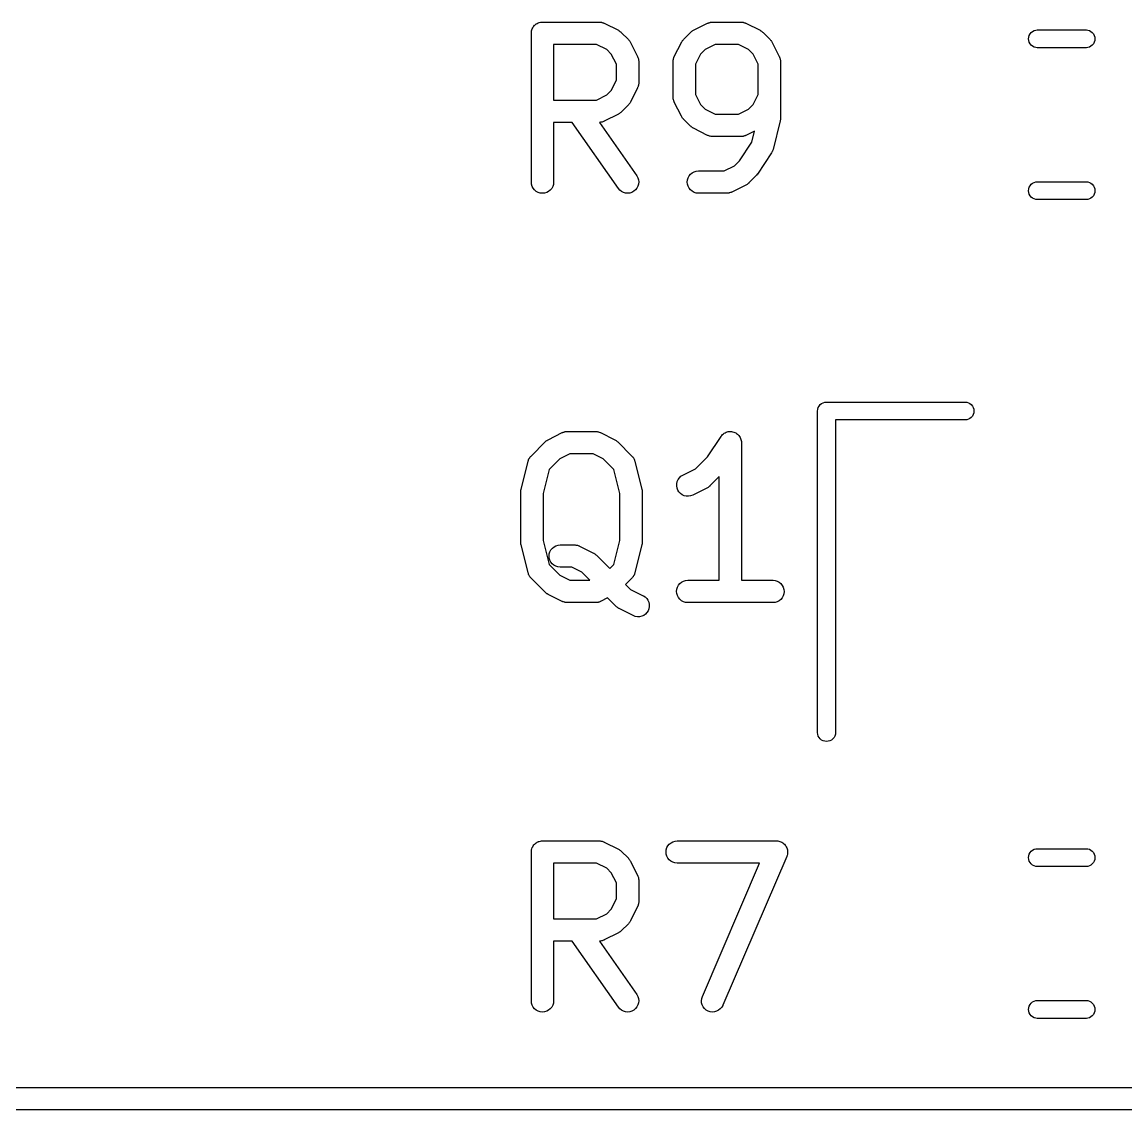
# Model space of a CAD drawing. Extents: x 0.4 to 10.6, y -8.1 to -0.4.
# Drawn here: x 3.1502 to 3.4422, y -3.1963 to -2.9086 of the extents above; entities that cross this region are included whole.
import ezdxf

# ---------------------------------------------------------------- set-up
doc = ezdxf.new("R2010")
doc.units = 0
doc.header["$MEASUREMENT"] = 0
doc.layers.add('BLACK', color=7, linetype='CONTINUOUS')

msp = doc.modelspace()

# ---------------------------------------------------------------- linework, layer by layer
at = {"layer": 'BLACK', "linetype": 'CONTINUOUS'}
for p, q in [((3.28498, -2.9109), (3.28507, -2.91063)), ((3.28507, -2.91063), (3.28515, -2.91037)), ((3.28515, -2.91036), (3.28516, -2.91035)), ((3.28515, -2.91037), (3.28515, -2.91036)), ((3.28516, -2.91035), (3.28529, -2.9101)), ((3.28529, -2.9101), (3.28542, -2.90986)), ((3.28542, -2.90986), (3.28543, -2.90985)), ((3.28543, -2.90984), (3.28561, -2.90963)), ((3.28543, -2.90985), (3.28543, -2.90984)), ((3.28561, -2.90963), (3.28579, -2.90942)), ((3.28579, -2.90942), (3.2858, -2.90941)), ((3.2858, -2.9094), (3.28602, -2.90923)), ((3.2858, -2.90941), (3.2858, -2.9094)), ((3.28602, -2.90923), (3.28624, -2.90905)), ((3.28624, -2.90905), (3.28625, -2.90905)), ((3.28625, -2.90904), (3.2865, -2.90891)), ((3.28625, -2.90905), (3.28625, -2.90904)), ((3.2865, -2.90891), (3.28675, -2.90878)), ((3.28675, -2.90878), (3.28676, -2.90877)), ((3.28675, -2.90878), (3.28675, -2.90878)), ((3.28676, -2.90877), (3.28703, -2.90869)), ((3.28703, -2.90869), (3.2873, -2.90861)), ((3.2873, -2.90861), (3.28731, -2.90861)), ((3.28731, -2.90861), (3.28732, -2.90861)), ((3.28732, -2.90861), (3.28759, -2.90859)), ((3.28759, -2.90859), (3.28787, -2.90856)), ((3.28787, -2.90856), (3.30287, -2.90856)), ((3.30287, -2.90856), (3.30291, -2.90856)), ((3.30291, -2.90856), (3.303, -2.90857)), ((3.303, -2.90857), (3.30308, -2.90857)), ((3.30308, -2.90857), (3.30328, -2.9086)), ((3.30328, -2.9086), (3.30348, -2.90862)), ((3.30348, -2.90862), (3.30356, -2.90865)), ((3.30356, -2.90865), (3.30365, -2.90866)), ((3.30365, -2.90866), (3.30384, -2.90874)), ((3.30384, -2.90874), (3.30403, -2.9088)), ((3.30403, -2.9088), (3.30411, -2.90884)), ((3.30411, -2.90884), (3.30419, -2.90887)), ((3.30419, -2.90887), (3.30794, -2.91074)), ((3.32779, -2.91074), (3.33154, -2.90887)), ((3.33154, -2.90887), (3.33158, -2.90885)), ((3.33158, -2.90885), (3.33166, -2.90882)), ((3.33166, -2.90882), (3.33174, -2.90878)), ((3.33174, -2.90878), (3.33193, -2.90872)), ((3.33193, -2.90872), (3.33212, -2.90865)), ((3.33212, -2.90865), (3.33221, -2.90864)), ((3.33221, -2.90864), (3.33229, -2.90861)), ((3.33229, -2.90861), (3.33249, -2.90859)), ((3.33249, -2.90859), (3.33269, -2.90856)), ((3.33269, -2.90856), (3.33278, -2.90857)), ((3.33278, -2.90857), (3.33286, -2.90856)), ((3.33286, -2.90856), (3.34036, -2.90856)), ((3.34036, -2.90856), (3.3404, -2.90856)), ((3.3404, -2.90856), (3.34049, -2.90857)), ((3.34049, -2.90857), (3.34058, -2.90857)), ((3.34058, -2.90857), (3.34078, -2.9086)), ((3.34078, -2.9086), (3.34098, -2.90862)), ((3.34098, -2.90862), (3.34106, -2.90865)), ((3.34106, -2.90865), (3.34115, -2.90866)), ((3.34115, -2.90866), (3.34133, -2.90874)), ((3.34133, -2.90874), (3.34153, -2.9088)), ((3.34153, -2.9088), (3.3416, -2.90884)), ((3.3416, -2.90884), (3.34168, -2.90887)), ((3.34168, -2.90887), (3.34543, -2.91074)), ((3.41788, -2.9108), (3.41833, -2.91066)), ((3.41833, -2.91066), (3.41867, -2.91063)), ((3.41867, -2.91063), (3.43172, -2.91063)), ((3.43172, -2.91063), (3.43207, -2.91066)), ((3.43207, -2.91066), (3.43251, -2.9108)), ((3.28492, -2.91147), (3.28495, -2.91119)), ((3.28492, -2.91149), (3.28492, -2.91147)), ((3.28492, -2.91151), (3.28492, -2.91149)), ((3.28492, -2.91149), (3.28492, -2.91149)), ((3.28492, -2.91149), (3.28492, -2.91149)), ((3.28492, -2.95088), (3.28492, -2.91151)), ((3.28495, -2.91119), (3.28498, -2.91092)), ((3.28498, -2.91091), (3.28498, -2.9109)), ((3.28498, -2.91092), (3.28498, -2.91091)), ((3.30794, -2.91074), (3.30798, -2.91076)), ((3.30798, -2.91076), (3.30811, -2.91085)), ((3.30811, -2.91085), (3.30826, -2.91093)), ((3.30826, -2.91093), (3.30836, -2.91101)), ((3.30836, -2.91101), (3.30846, -2.91108)), ((3.30846, -2.91108), (3.30858, -2.91119)), ((3.30858, -2.91119), (3.30871, -2.9113)), ((3.30871, -2.9113), (3.31058, -2.91317)), ((3.31058, -2.91317), (3.31061, -2.9132)), ((3.31061, -2.9132), (3.31071, -2.91333)), ((3.31071, -2.91333), (3.31083, -2.91345)), ((3.31083, -2.91345), (3.31089, -2.91356)), ((3.31089, -2.91356), (3.31097, -2.91365)), ((3.32479, -2.91362), (3.32486, -2.91352)), ((3.32486, -2.91352), (3.32493, -2.91342)), ((3.32493, -2.91342), (3.32505, -2.9133)), ((3.32505, -2.9133), (3.32515, -2.91317)), ((3.32515, -2.91317), (3.32703, -2.9113)), ((3.32703, -2.9113), (3.32706, -2.91127)), ((3.32706, -2.91127), (3.32719, -2.91117)), ((3.32719, -2.91117), (3.32731, -2.91105)), ((3.32731, -2.91105), (3.32741, -2.91099)), ((3.32741, -2.91099), (3.32751, -2.91091)), ((3.32751, -2.91091), (3.32765, -2.91083)), ((3.32765, -2.91083), (3.32779, -2.91074)), ((3.34543, -2.91074), (3.34547, -2.91076)), ((3.34547, -2.91076), (3.34561, -2.91085)), ((3.34561, -2.91085), (3.34576, -2.91093)), ((3.34576, -2.91093), (3.34585, -2.91101)), ((3.34585, -2.91101), (3.34595, -2.91108)), ((3.34595, -2.91108), (3.34607, -2.91119)), ((3.34607, -2.91119), (3.3462, -2.9113)), ((3.3462, -2.9113), (3.34808, -2.91317)), ((3.34808, -2.91317), (3.3481, -2.9132)), ((3.3481, -2.9132), (3.34821, -2.91333)), ((3.34821, -2.91333), (3.34832, -2.91345)), ((3.34832, -2.91345), (3.34839, -2.91356)), ((3.34839, -2.91356), (3.34846, -2.91365)), ((3.41641, -2.91299), (3.41646, -2.91253)), ((3.41646, -2.91346), (3.41641, -2.91299)), ((3.41646, -2.91253), (3.4166, -2.91208)), ((3.4166, -2.9139), (3.41646, -2.91346)), ((3.4166, -2.91208), (3.41681, -2.91167)), ((3.41681, -2.91167), (3.41711, -2.91131)), ((3.41711, -2.91131), (3.41747, -2.91102)), ((3.41747, -2.91102), (3.41788, -2.9108)), ((3.43251, -2.9108), (3.43292, -2.91102)), ((3.43292, -2.91102), (3.43328, -2.91131)), ((3.43328, -2.91131), (3.43358, -2.91167)), ((3.43358, -2.91167), (3.4338, -2.91208)), ((3.4338, -2.91208), (3.43393, -2.91253)), ((3.43393, -2.91346), (3.4338, -2.9139)), ((3.43393, -2.91253), (3.43398, -2.91299)), ((3.43398, -2.91299), (3.43393, -2.91346)), ((3.29082, -2.91446), (3.29082, -2.92918)), ((3.30217, -2.91446), (3.29082, -2.91446)), ((3.30487, -2.91581), (3.30217, -2.91446)), ((3.30607, -2.91701), (3.30487, -2.91581)), ((3.31097, -2.91365), (3.31105, -2.9138)), ((3.31105, -2.9138), (3.31113, -2.91394)), ((3.31113, -2.91394), (3.31301, -2.91769)), ((3.32272, -2.91769), (3.3246, -2.91394)), ((3.3246, -2.91394), (3.32462, -2.9139)), ((3.32462, -2.9139), (3.32471, -2.91376)), ((3.32471, -2.91376), (3.32479, -2.91362)), ((3.33086, -2.91581), (3.32967, -2.91701)), ((3.33356, -2.91446), (3.33086, -2.91581)), ((3.33967, -2.91446), (3.33356, -2.91446)), ((3.34236, -2.91581), (3.33967, -2.91446)), ((3.34356, -2.91701), (3.34236, -2.91581)), ((3.34846, -2.91365), (3.34854, -2.9138)), ((3.34854, -2.9138), (3.34863, -2.91394)), ((3.34863, -2.91394), (3.3505, -2.91769)), ((3.41681, -2.91431), (3.4166, -2.9139)), ((3.41711, -2.91467), (3.41681, -2.91431)), ((3.41747, -2.91497), (3.41711, -2.91467)), ((3.41788, -2.91519), (3.41747, -2.91497)), ((3.41833, -2.91532), (3.41788, -2.91519)), ((3.41867, -2.91535), (3.41833, -2.91532)), ((3.43172, -2.91535), (3.41867, -2.91535)), ((3.43207, -2.91532), (3.43172, -2.91535)), ((3.43251, -2.91519), (3.43207, -2.91532)), ((3.43292, -2.91497), (3.43251, -2.91519)), ((3.43328, -2.91467), (3.43292, -2.91497)), ((3.43358, -2.91431), (3.43328, -2.91467)), ((3.4338, -2.9139), (3.43358, -2.91431)), ((3.30741, -2.91971), (3.30607, -2.91701)), ((3.31301, -2.91769), (3.31303, -2.91773)), ((3.31303, -2.91773), (3.31306, -2.91781)), ((3.31306, -2.91781), (3.3131, -2.91788)), ((3.3131, -2.91788), (3.31316, -2.91808)), ((3.31316, -2.91808), (3.31323, -2.91827)), ((3.31323, -2.91827), (3.31324, -2.91835)), ((3.31324, -2.91835), (3.31326, -2.91844)), ((3.31326, -2.91844), (3.31328, -2.91864)), ((3.31328, -2.91864), (3.31332, -2.91884)), ((3.31332, -2.91884), (3.31331, -2.91892)), ((3.31331, -2.91892), (3.31332, -2.91901)), ((3.31332, -2.91901), (3.31332, -2.92463)), ((3.32241, -2.91897), (3.32242, -2.91888)), ((3.32241, -2.91901), (3.32241, -2.91897)), ((3.32241, -2.92838), (3.32241, -2.91901)), ((3.32242, -2.9188), (3.32245, -2.9186)), ((3.32242, -2.91888), (3.32242, -2.9188)), ((3.32245, -2.9186), (3.32248, -2.9184)), ((3.32248, -2.9184), (3.3225, -2.91831)), ((3.3225, -2.91831), (3.32252, -2.91823)), ((3.32252, -2.91823), (3.32259, -2.91804)), ((3.32259, -2.91804), (3.32265, -2.91785)), ((3.32265, -2.91785), (3.32269, -2.91777)), ((3.32269, -2.91777), (3.32272, -2.91769)), ((3.32967, -2.91701), (3.32832, -2.91971)), ((3.34491, -2.91971), (3.34356, -2.91701)), ((3.3505, -2.91769), (3.35052, -2.91773)), ((3.35052, -2.91773), (3.35055, -2.91781)), ((3.35055, -2.91781), (3.35059, -2.91788)), ((3.35059, -2.91788), (3.35065, -2.91808)), ((3.35065, -2.91808), (3.35072, -2.91827)), ((3.35072, -2.91827), (3.35073, -2.91835)), ((3.35073, -2.91835), (3.35076, -2.91844)), ((3.35076, -2.91844), (3.35078, -2.91864)), ((3.35078, -2.91864), (3.35081, -2.91884)), ((3.35081, -2.91884), (3.35081, -2.91892)), ((3.35081, -2.91892), (3.35082, -2.91901)), ((3.35082, -2.91901), (3.35082, -2.93401)), ((3.30741, -2.92394), (3.30741, -2.91971)), ((3.32832, -2.91971), (3.32832, -2.92769)), ((3.34491, -2.92769), (3.34491, -2.91971)), ((3.30607, -2.92663), (3.30741, -2.92394)), ((3.31326, -2.92525), (3.31323, -2.92533)), ((3.31328, -2.92505), (3.31326, -2.92525)), ((3.31331, -2.92485), (3.31328, -2.92505)), ((3.31332, -2.92468), (3.31331, -2.92476)), ((3.31331, -2.92476), (3.31331, -2.92485)), ((3.31332, -2.92463), (3.31332, -2.92468)), ((3.30217, -2.92918), (3.30487, -2.92783)), ((3.30487, -2.92783), (3.30607, -2.92663)), ((3.31301, -2.92595), (3.31113, -2.9297)), ((3.31304, -2.92587), (3.31301, -2.92595)), ((3.31308, -2.9258), (3.31304, -2.92587)), ((3.31314, -2.92561), (3.31308, -2.9258)), ((3.31321, -2.92542), (3.31314, -2.92561)), ((3.31323, -2.92533), (3.31321, -2.92542)), ((3.32832, -2.92769), (3.32967, -2.93038)), ((3.34356, -2.93038), (3.34491, -2.92769)), ((3.29082, -2.92918), (3.30217, -2.92918)), ((3.31058, -2.93047), (3.30871, -2.93235)), ((3.31069, -2.93034), (3.31058, -2.93047)), ((3.3108, -2.93022), (3.31069, -2.93034)), ((3.31087, -2.93012), (3.3108, -2.93022)), ((3.31095, -2.93003), (3.31087, -2.93012)), ((3.31102, -2.92988), (3.31095, -2.93003)), ((3.31112, -2.92974), (3.31102, -2.92988)), ((3.31113, -2.9297), (3.31112, -2.92974)), ((3.32242, -2.92847), (3.32241, -2.92838)), ((3.32242, -2.92856), (3.32242, -2.92847)), ((3.32245, -2.92876), (3.32242, -2.92856)), ((3.32247, -2.92896), (3.32245, -2.92876)), ((3.32249, -2.92904), (3.32247, -2.92896)), ((3.32251, -2.92913), (3.32249, -2.92904)), ((3.32258, -2.92932), (3.32251, -2.92913)), ((3.32264, -2.92951), (3.32258, -2.92932)), ((3.32268, -2.92959), (3.32264, -2.92951)), ((3.32271, -2.92967), (3.32268, -2.92959)), ((3.32272, -2.9297), (3.32271, -2.92967)), ((3.3246, -2.93345), (3.32272, -2.9297)), ((3.32967, -2.93038), (3.33086, -2.93158)), ((3.34236, -2.93158), (3.34356, -2.93038)), ((3.30794, -2.9329), (3.30419, -2.93477)), ((3.30808, -2.93281), (3.30794, -2.9329)), ((3.30823, -2.93274), (3.30808, -2.93281)), ((3.30832, -2.93266), (3.30823, -2.93274)), ((3.30843, -2.93259), (3.30832, -2.93266)), ((3.30855, -2.93248), (3.30843, -2.93259)), ((3.30868, -2.93238), (3.30855, -2.93248)), ((3.30871, -2.93235), (3.30868, -2.93238)), ((3.32469, -2.93359), (3.3246, -2.93345)), ((3.32476, -2.93374), (3.32469, -2.93359)), ((3.32484, -2.93384), (3.32476, -2.93374)), ((3.32491, -2.93394), (3.32484, -2.93384)), ((3.32502, -2.93406), (3.32491, -2.93394)), ((3.33086, -2.93158), (3.33356, -2.93293)), ((3.33356, -2.93293), (3.33967, -2.93293)), ((3.33967, -2.93293), (3.34236, -2.93158)), ((3.35082, -2.93401), (3.35082, -2.93405)), ((3.29571, -2.93509), (3.29082, -2.93509)), ((3.29082, -2.93509), (3.29082, -2.95088)), ((3.30795, -2.95257), (3.29571, -2.93509)), ((3.30295, -2.93508), (3.30291, -2.93508)), ((3.30291, -2.93508), (3.31279, -2.94919)), ((3.30304, -2.93508), (3.30295, -2.93508)), ((3.30324, -2.93505), (3.30304, -2.93508)), ((3.30344, -2.93503), (3.30324, -2.93505)), ((3.30353, -2.935), (3.30344, -2.93503)), ((3.30361, -2.93499), (3.30353, -2.935)), ((3.3038, -2.93492), (3.30361, -2.93499)), ((3.30399, -2.93486), (3.3038, -2.93492)), ((3.30407, -2.93482), (3.30399, -2.93486)), ((3.30415, -2.93479), (3.30407, -2.93482)), ((3.30419, -2.93477), (3.30415, -2.93479)), ((3.32512, -2.93419), (3.32502, -2.93406)), ((3.32515, -2.93422), (3.32512, -2.93419)), ((3.32703, -2.9361), (3.32515, -2.93422)), ((3.32716, -2.9362), (3.32703, -2.9361)), ((3.32727, -2.93632), (3.32716, -2.9362)), ((3.32738, -2.93638), (3.32727, -2.93632)), ((3.32747, -2.93646), (3.32738, -2.93638)), ((3.32762, -2.93654), (3.32747, -2.93646)), ((3.32776, -2.93663), (3.32762, -2.93654)), ((3.32779, -2.93665), (3.32776, -2.93663)), ((3.33154, -2.93852), (3.32779, -2.93665)), ((3.35073, -2.93472), (3.34885, -2.94222)), ((3.35074, -2.93467), (3.35073, -2.93472)), ((3.35075, -2.93462), (3.35074, -2.93467)), ((3.35078, -2.93439), (3.35075, -2.93462)), ((3.35081, -2.93415), (3.35078, -2.93439)), ((3.35082, -2.93405), (3.35081, -2.9341)), ((3.35081, -2.9341), (3.35081, -2.93415)), ((3.33163, -2.93856), (3.33154, -2.93852)), ((3.3317, -2.9386), (3.33163, -2.93856)), ((3.33189, -2.93866), (3.3317, -2.9386)), ((3.33208, -2.93873), (3.33189, -2.93866)), ((3.33217, -2.93874), (3.33208, -2.93873)), ((3.33225, -2.93877), (3.33217, -2.93874)), ((3.33245, -2.93879), (3.33225, -2.93877)), ((3.33265, -2.93883), (3.33245, -2.93879)), ((3.33274, -2.93883), (3.33265, -2.93883)), ((3.33282, -2.93884), (3.33274, -2.93883)), ((3.33286, -2.93884), (3.33282, -2.93884)), ((3.34036, -2.93884), (3.33286, -2.93884)), ((3.34045, -2.93883), (3.34036, -2.93884)), ((3.34054, -2.93883), (3.34045, -2.93883)), ((3.34074, -2.9388), (3.34054, -2.93883)), ((3.34094, -2.93878), (3.34074, -2.9388)), ((3.34102, -2.93875), (3.34094, -2.93878)), ((3.34111, -2.93874), (3.34102, -2.93875)), ((3.3413, -2.93867), (3.34111, -2.93874)), ((3.34149, -2.93861), (3.3413, -2.93867)), ((3.34157, -2.93857), (3.34149, -2.93861)), ((3.34165, -2.93854), (3.34157, -2.93857)), ((3.34168, -2.93852), (3.34165, -2.93854)), ((3.34398, -2.93738), (3.34168, -2.93852)), ((3.34325, -2.94029), (3.34398, -2.93738)), ((3.33994, -2.94525), (3.34325, -2.94029)), ((3.34867, -2.94272), (3.34864, -2.9428)), ((3.34872, -2.94264), (3.34867, -2.94272)), ((3.34877, -2.94245), (3.34872, -2.94264)), ((3.34884, -2.94226), (3.34877, -2.94245)), ((3.34885, -2.94222), (3.34884, -2.94226)), ((3.33861, -2.94658), (3.33994, -2.94525)), ((3.34844, -2.94315), (3.3447, -2.94877)), ((3.34854, -2.94297), (3.34844, -2.94315)), ((3.34864, -2.9428), (3.34854, -2.94297)), ((3.32703, -2.94879), (3.32748, -2.94842)), ((3.32748, -2.94842), (3.32799, -2.94815)), ((3.32799, -2.94815), (3.32854, -2.94798)), ((3.32854, -2.94798), (3.32912, -2.94793)), ((3.32912, -2.94793), (3.33592, -2.94793)), ((3.33592, -2.94793), (3.33861, -2.94658)), ((3.28497, -2.95145), (3.28492, -2.95088)), ((3.28514, -2.95201), (3.28497, -2.95145)), ((3.29076, -2.95149), (3.29058, -2.95204)), ((3.29082, -2.95092), (3.29076, -2.95149)), ((3.29082, -2.95088), (3.29082, -2.95092)), ((3.31279, -2.94919), (3.31281, -2.94922)), ((3.31281, -2.94922), (3.31309, -2.94973)), ((3.31309, -2.94973), (3.31326, -2.95028)), ((3.31327, -2.95142), (3.31311, -2.95198)), ((3.31326, -2.95028), (3.31332, -2.95085)), ((3.31332, -2.95085), (3.31327, -2.95142)), ((3.32616, -2.95086), (3.32622, -2.95029)), ((3.32621, -2.95143), (3.32616, -2.95086)), ((3.32638, -2.95199), (3.32621, -2.95143)), ((3.32622, -2.95029), (3.32639, -2.94974)), ((3.32639, -2.94974), (3.32667, -2.94923)), ((3.32667, -2.94923), (3.32703, -2.94879)), ((3.34197, -2.95148), (3.34182, -2.95156)), ((3.34207, -2.95141), (3.34197, -2.95148)), ((3.34217, -2.95134), (3.34207, -2.95141)), ((3.34229, -2.95123), (3.34217, -2.95134)), ((3.34242, -2.95112), (3.34229, -2.95123)), ((3.34245, -2.95109), (3.34242, -2.95112)), ((3.34433, -2.94922), (3.34245, -2.95109)), ((3.3445, -2.94901), (3.34433, -2.94922)), ((3.34467, -2.9488), (3.3445, -2.94901)), ((3.34469, -2.94877), (3.34467, -2.9488)), ((3.3447, -2.94877), (3.34469, -2.94877)), ((3.34469, -2.94877), (3.34469, -2.94877)), ((3.34469, -2.94877), (3.34469, -2.94877)), ((3.41681, -2.95183), (3.41711, -2.95147)), ((3.41711, -2.95147), (3.41747, -2.95118)), ((3.41747, -2.95118), (3.41788, -2.95096)), ((3.41788, -2.95096), (3.41833, -2.95082)), ((3.41833, -2.95082), (3.41867, -2.95079)), ((3.41867, -2.95079), (3.43172, -2.95079)), ((3.43172, -2.95079), (3.43207, -2.95082)), ((3.43207, -2.95082), (3.43251, -2.95096)), ((3.43251, -2.95096), (3.43292, -2.95118)), ((3.43292, -2.95118), (3.43328, -2.95147)), ((3.43328, -2.95147), (3.43358, -2.95183)), ((3.28541, -2.95252), (3.28514, -2.95201)), ((3.28578, -2.95296), (3.28541, -2.95252)), ((3.28622, -2.95333), (3.28578, -2.95296)), ((3.28673, -2.9536), (3.28622, -2.95333)), ((3.28728, -2.95377), (3.28673, -2.9536)), ((3.28785, -2.95383), (3.28728, -2.95377)), ((3.28842, -2.95378), (3.28785, -2.95383)), ((3.28898, -2.95362), (3.28842, -2.95378)), ((3.28949, -2.95335), (3.28898, -2.95362)), ((3.28994, -2.95299), (3.28949, -2.95335)), ((3.29031, -2.95255), (3.28994, -2.95299)), ((3.29058, -2.95204), (3.29031, -2.95255)), ((3.30832, -2.95301), (3.30795, -2.95257)), ((3.30878, -2.95337), (3.30832, -2.95301)), ((3.30929, -2.95363), (3.30878, -2.95337)), ((3.30984, -2.95379), (3.30929, -2.95363)), ((3.31042, -2.95383), (3.30984, -2.95379)), ((3.31099, -2.95377), (3.31042, -2.95383)), ((3.31154, -2.95359), (3.31099, -2.95377)), ((3.31204, -2.95331), (3.31154, -2.95359)), ((3.31248, -2.95294), (3.31204, -2.95331)), ((3.31284, -2.95249), (3.31248, -2.95294)), ((3.31311, -2.95198), (3.31284, -2.95249)), ((3.32664, -2.9525), (3.32638, -2.95199)), ((3.32701, -2.95295), (3.32664, -2.9525)), ((3.32745, -2.95332), (3.32701, -2.95295)), ((3.32795, -2.9536), (3.32745, -2.95332)), ((3.3285, -2.95377), (3.32795, -2.9536)), ((3.32907, -2.95383), (3.3285, -2.95377)), ((3.32912, -2.95383), (3.32907, -2.95383)), ((3.33661, -2.95383), (3.32912, -2.95383)), ((3.3367, -2.95383), (3.33661, -2.95383)), ((3.33679, -2.95383), (3.3367, -2.95383)), ((3.33699, -2.9538), (3.33679, -2.95383)), ((3.33719, -2.95378), (3.33699, -2.9538)), ((3.33727, -2.95375), (3.33719, -2.95378)), ((3.33736, -2.95374), (3.33727, -2.95375)), ((3.33755, -2.95367), (3.33736, -2.95374)), ((3.33774, -2.95361), (3.33755, -2.95367)), ((3.33782, -2.95357), (3.33774, -2.95361)), ((3.3379, -2.95354), (3.33782, -2.95357)), ((3.33793, -2.95352), (3.3379, -2.95354)), ((3.34168, -2.95165), (3.33793, -2.95352)), ((3.34182, -2.95156), (3.34168, -2.95165)), ((3.41641, -2.95315), (3.41646, -2.95269)), ((3.41646, -2.95361), (3.41641, -2.95315)), ((3.41646, -2.95269), (3.4166, -2.95224)), ((3.4166, -2.95406), (3.41646, -2.95361)), ((3.4166, -2.95224), (3.41681, -2.95183)), ((3.41681, -2.95447), (3.4166, -2.95406)), ((3.43358, -2.95183), (3.4338, -2.95224)), ((3.4338, -2.95406), (3.43358, -2.95447)), ((3.4338, -2.95224), (3.43393, -2.95269)), ((3.43393, -2.95361), (3.4338, -2.95406)), ((3.43393, -2.95269), (3.43398, -2.95315)), ((3.43398, -2.95315), (3.43393, -2.95361)), ((3.41711, -2.95483), (3.41681, -2.95447)), ((3.41747, -2.95512), (3.41711, -2.95483)), ((3.41788, -2.95534), (3.41747, -2.95512)), ((3.41833, -2.95548), (3.41788, -2.95534)), ((3.41867, -2.95551), (3.41833, -2.95548)), ((3.43172, -2.95551), (3.41867, -2.95551)), ((3.43207, -2.95548), (3.43172, -2.95551)), ((3.43251, -2.95534), (3.43207, -2.95548)), ((3.43292, -2.95512), (3.43251, -2.95534)), ((3.43328, -2.95483), (3.43292, -2.95512)), ((3.43358, -2.95447), (3.43328, -2.95483)), ((3.36102, -3.0101), (3.36131, -3.00974)), ((3.36131, -3.00974), (3.36167, -3.00944)), ((3.36167, -3.00944), (3.36208, -3.00922)), ((3.36208, -3.00922), (3.36253, -3.00909)), ((3.36253, -3.00909), (3.36288, -3.00906)), ((3.36288, -3.00906), (3.36299, -3.00904)), ((3.36299, -3.00904), (3.36311, -3.00906)), ((3.36311, -3.00906), (3.39972, -3.00906)), ((3.39972, -3.00906), (3.40007, -3.00909)), ((3.40007, -3.00909), (3.40051, -3.00922)), ((3.40051, -3.00922), (3.40092, -3.00944)), ((3.40092, -3.00944), (3.40128, -3.00974)), ((3.40128, -3.00974), (3.40158, -3.0101)), ((3.36062, -3.01142), (3.36066, -3.01095)), ((3.36063, -3.01153), (3.36062, -3.01142)), ((3.36063, -3.09657), (3.36063, -3.01153)), ((3.36066, -3.01095), (3.3608, -3.01051)), ((3.3608, -3.01051), (3.36102, -3.0101)), ((3.40158, -3.01274), (3.40128, -3.0131)), ((3.40158, -3.0101), (3.4018, -3.01051)), ((3.4018, -3.01233), (3.40158, -3.01274)), ((3.4018, -3.01051), (3.40193, -3.01095)), ((3.40193, -3.01188), (3.4018, -3.01233)), ((3.40193, -3.01095), (3.40198, -3.01142)), ((3.40198, -3.01142), (3.40193, -3.01188)), ((3.39972, -3.01378), (3.36535, -3.01378)), ((3.36535, -3.01378), (3.36535, -3.09657)), ((3.40007, -3.01375), (3.39972, -3.01378)), ((3.40051, -3.01361), (3.40007, -3.01375)), ((3.40092, -3.01339), (3.40051, -3.01361)), ((3.40128, -3.0131), (3.40092, -3.01339)), ((3.28936, -3.01901), (3.29311, -3.01714)), ((3.29311, -3.01714), (3.29315, -3.01712)), ((3.29315, -3.01712), (3.29323, -3.01709)), ((3.29323, -3.01709), (3.29331, -3.01705)), ((3.29331, -3.01705), (3.2935, -3.01699)), ((3.2935, -3.01699), (3.29369, -3.01692)), ((3.29369, -3.01692), (3.29378, -3.01691)), ((3.29378, -3.01691), (3.29386, -3.01688)), ((3.29386, -3.01688), (3.29406, -3.01686)), ((3.29406, -3.01686), (3.29426, -3.01683)), ((3.29426, -3.01683), (3.29435, -3.01683)), ((3.29435, -3.01683), (3.29443, -3.01683)), ((3.29443, -3.01683), (3.30193, -3.01683)), ((3.30193, -3.01683), (3.30197, -3.01683)), ((3.30197, -3.01683), (3.30206, -3.01684)), ((3.30206, -3.01684), (3.30215, -3.01683)), ((3.30215, -3.01683), (3.30234, -3.01687)), ((3.30234, -3.01687), (3.30254, -3.01689)), ((3.30254, -3.01689), (3.30263, -3.01692)), ((3.30263, -3.01692), (3.30271, -3.01693)), ((3.30271, -3.01693), (3.3029, -3.017)), ((3.3029, -3.017), (3.30309, -3.01706)), ((3.30309, -3.01706), (3.30317, -3.01711)), ((3.30317, -3.01711), (3.30325, -3.01714)), ((3.30325, -3.01714), (3.307, -3.01901)), ((3.33151, -3.02352), (3.33509, -3.01814)), ((3.33509, -3.01814), (3.33511, -3.01811)), ((3.33511, -3.01811), (3.33512, -3.01811)), ((3.33512, -3.01811), (3.3353, -3.01789)), ((3.33512, -3.01811), (3.33512, -3.01811)), ((3.33512, -3.01811), (3.33512, -3.01811)), ((3.3353, -3.01789), (3.33549, -3.01767)), ((3.33549, -3.01767), (3.33572, -3.01748)), ((3.33549, -3.01767), (3.33549, -3.01767)), ((3.33549, -3.01767), (3.33549, -3.01767)), ((3.33572, -3.01748), (3.33593, -3.01731)), ((3.33593, -3.01731), (3.33594, -3.01731)), ((3.33594, -3.01731), (3.33621, -3.01717)), ((3.33594, -3.01731), (3.33594, -3.01731)), ((3.33621, -3.01717), (3.33645, -3.01704)), ((3.33645, -3.01704), (3.33673, -3.01696)), ((3.33645, -3.01704), (3.33645, -3.01704)), ((3.33645, -3.01704), (3.33645, -3.01704)), ((3.33673, -3.01696), (3.337, -3.01688)), ((3.337, -3.01688), (3.33729, -3.01685)), ((3.337, -3.01688), (3.337, -3.01688)), ((3.337, -3.01688), (3.337, -3.01688)), ((3.33729, -3.01685), (3.33757, -3.01683)), ((3.33757, -3.01683), (3.33758, -3.01683)), ((3.33757, -3.01683), (3.33757, -3.01683)), ((3.33758, -3.01683), (3.33787, -3.01686)), ((3.33787, -3.01686), (3.33815, -3.01689)), ((3.33815, -3.01689), (3.33815, -3.01689)), ((3.33815, -3.01689), (3.33815, -3.01689)), ((3.33815, -3.01689), (3.33844, -3.01698)), ((3.33844, -3.01698), (3.3387, -3.01706)), ((3.3387, -3.01706), (3.3387, -3.01706)), ((3.3387, -3.01706), (3.3387, -3.01706)), ((3.3387, -3.01706), (3.33896, -3.0172)), ((3.33896, -3.0172), (3.3392, -3.01733)), ((3.3392, -3.01733), (3.3392, -3.01733)), ((3.3392, -3.01733), (3.33921, -3.01733)), ((3.33921, -3.01733), (3.33943, -3.01752)), ((3.33943, -3.01752), (3.33965, -3.0177)), ((3.33965, -3.0177), (3.33965, -3.0177)), ((3.33965, -3.0177), (3.33965, -3.0177)), ((3.33965, -3.0177), (3.33984, -3.01794)), ((3.33984, -3.01794), (3.34001, -3.01814)), ((3.34001, -3.01814), (3.34001, -3.01815)), ((3.34001, -3.01815), (3.34001, -3.01815)), ((3.34001, -3.01815), (3.34016, -3.01842)), ((3.34016, -3.01842), (3.34028, -3.01865)), ((3.34028, -3.01865), (3.34028, -3.01866)), ((3.34028, -3.01866), (3.34028, -3.01866)), ((3.34028, -3.01866), (3.34037, -3.01894)), ((3.28484, -3.02332), (3.28859, -3.01957)), ((3.28859, -3.01957), (3.28862, -3.01954)), ((3.28862, -3.01954), (3.28875, -3.01943)), ((3.28875, -3.01943), (3.28887, -3.01932)), ((3.28887, -3.01932), (3.28898, -3.01925)), ((3.28898, -3.01925), (3.28907, -3.01918)), ((3.28907, -3.01918), (3.28922, -3.0191)), ((3.28922, -3.0191), (3.28936, -3.01901)), ((3.307, -3.01901), (3.30704, -3.01903)), ((3.30704, -3.01903), (3.30718, -3.01912)), ((3.30718, -3.01912), (3.30732, -3.0192)), ((3.30732, -3.0192), (3.30742, -3.01928)), ((3.30742, -3.01928), (3.30752, -3.01934)), ((3.30752, -3.01934), (3.30764, -3.01946)), ((3.30764, -3.01946), (3.30777, -3.01957)), ((3.30777, -3.01957), (3.31152, -3.02332)), ((3.34037, -3.01894), (3.34045, -3.01921)), ((3.34045, -3.01921), (3.34045, -3.01921)), ((3.34045, -3.01921), (3.34045, -3.01921)), ((3.34045, -3.01921), (3.34048, -3.0195)), ((3.34048, -3.0195), (3.3405, -3.01978)), ((3.3405, -3.01978), (3.3405, -3.0562)), ((3.28408, -3.02465), (3.28415, -3.02446)), ((3.28415, -3.02446), (3.28421, -3.02427)), ((3.28421, -3.02427), (3.28425, -3.02419)), ((3.28425, -3.02419), (3.28428, -3.02411)), ((3.28428, -3.02411), (3.28438, -3.02394)), ((3.28438, -3.02394), (3.28448, -3.02376)), ((3.28448, -3.02376), (3.28454, -3.02369)), ((3.28454, -3.02369), (3.28458, -3.02362)), ((3.28458, -3.02362), (3.28472, -3.02347)), ((3.28472, -3.02347), (3.28484, -3.02332)), ((3.29243, -3.02408), (3.2896, -3.02691)), ((3.29513, -3.02273), (3.29243, -3.02408)), ((3.30123, -3.02273), (3.29513, -3.02273)), ((3.30393, -3.02408), (3.30123, -3.02273)), ((3.30676, -3.02691), (3.30393, -3.02408)), ((3.31152, -3.02332), (3.31155, -3.02334)), ((3.31155, -3.02334), (3.31167, -3.0235)), ((3.31167, -3.0235), (3.31181, -3.02365)), ((3.31181, -3.02365), (3.31185, -3.02373)), ((3.31185, -3.02373), (3.31191, -3.02379)), ((3.31191, -3.02379), (3.312, -3.02397)), ((3.312, -3.02397), (3.3121, -3.02414)), ((3.3121, -3.02414), (3.31213, -3.02423)), ((3.31213, -3.02423), (3.31217, -3.02431)), ((3.31217, -3.02431), (3.31223, -3.0245)), ((3.31223, -3.0245), (3.31229, -3.02469)), ((3.3283, -3.02673), (3.33151, -3.02352)), ((3.28219, -3.03219), (3.28407, -3.02469)), ((3.28407, -3.02469), (3.28408, -3.02465)), ((3.2896, -3.02691), (3.28801, -3.03327)), ((3.30835, -3.03327), (3.30676, -3.02691)), ((3.31229, -3.02469), (3.31417, -3.03219)), ((3.32498, -3.02839), (3.3283, -3.02673)), ((3.32338, -3.03065), (3.3235, -3.03008)), ((3.3235, -3.03008), (3.32374, -3.02956)), ((3.32374, -3.02956), (3.32408, -3.02909)), ((3.32408, -3.02909), (3.32449, -3.02869)), ((3.32449, -3.02869), (3.32498, -3.02839)), ((3.3346, -3.02878), (3.33214, -3.03124)), ((3.3346, -3.0562), (3.3346, -3.02878)), ((3.28211, -3.03276), (3.28214, -3.03252)), ((3.28211, -3.03281), (3.28211, -3.03276)), ((3.28211, -3.03286), (3.28211, -3.03281)), ((3.28211, -3.0329), (3.28211, -3.03286)), ((3.28211, -3.04603), (3.28211, -3.0329)), ((3.28214, -3.03252), (3.28217, -3.03229)), ((3.28217, -3.03229), (3.28219, -3.03224)), ((3.28219, -3.03224), (3.28219, -3.03219)), ((3.28801, -3.03327), (3.28801, -3.04566)), ((3.30835, -3.04566), (3.30835, -3.03327)), ((3.31417, -3.03219), (3.31418, -3.03223)), ((3.31418, -3.03223), (3.31419, -3.03228)), ((3.31419, -3.03228), (3.3142, -3.03233)), ((3.3142, -3.03233), (3.31422, -3.03256)), ((3.31422, -3.03256), (3.31426, -3.0328)), ((3.31426, -3.0328), (3.31425, -3.03285)), ((3.31425, -3.03285), (3.31426, -3.0329)), ((3.31426, -3.0329), (3.31426, -3.04603)), ((3.32336, -3.03122), (3.32338, -3.03065)), ((3.32345, -3.03179), (3.32336, -3.03122)), ((3.32365, -3.03233), (3.32345, -3.03179)), ((3.32396, -3.03282), (3.32365, -3.03233)), ((3.32435, -3.03324), (3.32396, -3.03282)), ((3.32482, -3.03358), (3.32435, -3.03324)), ((3.33137, -3.03179), (3.32762, -3.03367)), ((3.33151, -3.03171), (3.33137, -3.03179)), ((3.33166, -3.03163), (3.33151, -3.03171)), ((3.33176, -3.03155), (3.33166, -3.03163)), ((3.33186, -3.03149), (3.33176, -3.03155)), ((3.33198, -3.03137), (3.33186, -3.03149)), ((3.33211, -3.03127), (3.33198, -3.03137)), ((3.33214, -3.03124), (3.33211, -3.03127)), ((3.32534, -3.03382), (3.32482, -3.03358)), ((3.3259, -3.03395), (3.32534, -3.03382)), ((3.32648, -3.03398), (3.3259, -3.03395)), ((3.32705, -3.03389), (3.32648, -3.03398)), ((3.32759, -3.03369), (3.32705, -3.03389)), ((3.32762, -3.03367), (3.32759, -3.03369)), ((3.28211, -3.04608), (3.28211, -3.04603)), ((3.28211, -3.04613), (3.28211, -3.04608)), ((3.28214, -3.04636), (3.28211, -3.04613)), ((3.28216, -3.0466), (3.28214, -3.04636)), ((3.28218, -3.04665), (3.28216, -3.0466)), ((3.28218, -3.0467), (3.28218, -3.04665)), ((3.28219, -3.04674), (3.28218, -3.0467)), ((3.28407, -3.05424), (3.28219, -3.04674)), ((3.28801, -3.04566), (3.2896, -3.05201)), ((3.29011, -3.04812), (3.29048, -3.04768)), ((3.29048, -3.04768), (3.29092, -3.04732)), ((3.29092, -3.04732), (3.29143, -3.04705)), ((3.29143, -3.04705), (3.29198, -3.04688)), ((3.29198, -3.04688), (3.29256, -3.04682)), ((3.29256, -3.04682), (3.29631, -3.04682)), ((3.29631, -3.04682), (3.29635, -3.04682)), ((3.29635, -3.04682), (3.29643, -3.04683)), ((3.29643, -3.04683), (3.29652, -3.04683)), ((3.29652, -3.04683), (3.29672, -3.04686)), ((3.29672, -3.04686), (3.29692, -3.04689)), ((3.29692, -3.04689), (3.297, -3.04691)), ((3.297, -3.04691), (3.29709, -3.04693)), ((3.29709, -3.04693), (3.29728, -3.047)), ((3.29728, -3.047), (3.29747, -3.04706)), ((3.29747, -3.04706), (3.29755, -3.0471)), ((3.29755, -3.0471), (3.29763, -3.04713)), ((3.29763, -3.04713), (3.30138, -3.04901)), ((3.30676, -3.05201), (3.30835, -3.04566)), ((3.31417, -3.04674), (3.31229, -3.05424)), ((3.31418, -3.04669), (3.31417, -3.04674)), ((3.31419, -3.04664), (3.31418, -3.04669)), ((3.31422, -3.04641), (3.31419, -3.04664)), ((3.31425, -3.04617), (3.31422, -3.04641)), ((3.31426, -3.04607), (3.31425, -3.04612)), ((3.31425, -3.04612), (3.31425, -3.04617)), ((3.31426, -3.04603), (3.31426, -3.04607)), ((3.2896, -3.04975), (3.28966, -3.04918)), ((3.28966, -3.05033), (3.2896, -3.04975)), ((3.28966, -3.04918), (3.28984, -3.04863)), ((3.28982, -3.05088), (3.28966, -3.05033)), ((3.28984, -3.04863), (3.29011, -3.04812)), ((3.30138, -3.04901), (3.30141, -3.04903)), ((3.30141, -3.04903), (3.30155, -3.04912)), ((3.30155, -3.04912), (3.3017, -3.0492)), ((3.3017, -3.0492), (3.30179, -3.04927)), ((3.30179, -3.04927), (3.3019, -3.04934)), ((3.3019, -3.04934), (3.30202, -3.04946)), ((3.30202, -3.04946), (3.30214, -3.04956)), ((3.30214, -3.04956), (3.30568, -3.0531)), ((3.2896, -3.05201), (3.29243, -3.05485)), ((3.29009, -3.05139), (3.28982, -3.05088)), ((3.29045, -3.05184), (3.29009, -3.05139)), ((3.29089, -3.05221), (3.29045, -3.05184)), ((3.29139, -3.05249), (3.29089, -3.05221)), ((3.29194, -3.05266), (3.29139, -3.05249)), ((3.29252, -3.05273), (3.29194, -3.05266)), ((3.29256, -3.05273), (3.29252, -3.05273)), ((3.29561, -3.05273), (3.29256, -3.05273)), ((3.29831, -3.05408), (3.29561, -3.05273)), ((3.30568, -3.0531), (3.30676, -3.05201)), ((3.28414, -3.05443), (3.28407, -3.05424)), ((3.28419, -3.05462), (3.28414, -3.05443)), ((3.28423, -3.0547), (3.28419, -3.05462)), ((3.28426, -3.05478), (3.28423, -3.0547)), ((3.28436, -3.05496), (3.28426, -3.05478)), ((3.28446, -3.05513), (3.28436, -3.05496)), ((3.28451, -3.0552), (3.28446, -3.05513)), ((3.28456, -3.05528), (3.28451, -3.0552)), ((3.28469, -3.05543), (3.28456, -3.05528)), ((3.28482, -3.05558), (3.28469, -3.05543)), ((3.28484, -3.05561), (3.28482, -3.05558)), ((3.28859, -3.05936), (3.28484, -3.05561)), ((3.29243, -3.05485), (3.29513, -3.0562)), ((3.29513, -3.0562), (3.30043, -3.0562)), ((3.30043, -3.0562), (3.29831, -3.05408)), ((3.31152, -3.05561), (3.30986, -3.05727)), ((3.31164, -3.05546), (3.31152, -3.05561)), ((3.31178, -3.05531), (3.31164, -3.05546)), ((3.31183, -3.05524), (3.31178, -3.05531)), ((3.31188, -3.05517), (3.31183, -3.05524)), ((3.31198, -3.05499), (3.31188, -3.05517)), ((3.31208, -3.05482), (3.31198, -3.05499)), ((3.31211, -3.05474), (3.31208, -3.05482)), ((3.31216, -3.05466), (3.31211, -3.05474)), ((3.31221, -3.05447), (3.31216, -3.05466)), ((3.31228, -3.05428), (3.31221, -3.05447)), ((3.31229, -3.05424), (3.31228, -3.05428)), ((3.32467, -3.05669), (3.32518, -3.05642)), ((3.32518, -3.05642), (3.32573, -3.05625)), ((3.32573, -3.05625), (3.3263, -3.0562)), ((3.3263, -3.0562), (3.3346, -3.0562)), ((3.3405, -3.0562), (3.3488, -3.0562)), ((3.3488, -3.0562), (3.34884, -3.0562)), ((3.34884, -3.0562), (3.34941, -3.05626)), ((3.34941, -3.05626), (3.34996, -3.05643)), ((3.34996, -3.05643), (3.35047, -3.05671)), ((3.28872, -3.05947), (3.28859, -3.05936)), ((3.28884, -3.05958), (3.28872, -3.05947)), ((3.30986, -3.05727), (3.31118, -3.0586)), ((3.31118, -3.0586), (3.3145, -3.06026)), ((3.32335, -3.05913), (3.32341, -3.05856)), ((3.3234, -3.0597), (3.32335, -3.05913)), ((3.32341, -3.05856), (3.32358, -3.058)), ((3.32358, -3.058), (3.32386, -3.0575)), ((3.32386, -3.0575), (3.32422, -3.05705)), ((3.32422, -3.05705), (3.32467, -3.05669)), ((3.35047, -3.05671), (3.35091, -3.05708)), ((3.35091, -3.05708), (3.35127, -3.05753)), ((3.35127, -3.05753), (3.35154, -3.05804)), ((3.35154, -3.05804), (3.3517, -3.0586)), ((3.35175, -3.05917), (3.35169, -3.05974)), ((3.3517, -3.0586), (3.35175, -3.05917)), ((3.28894, -3.05965), (3.28884, -3.05958)), ((3.28904, -3.05973), (3.28894, -3.05965)), ((3.28919, -3.05981), (3.28904, -3.05973)), ((3.28933, -3.0599), (3.28919, -3.05981)), ((3.28936, -3.05992), (3.28933, -3.0599)), ((3.29311, -3.06179), (3.28936, -3.05992)), ((3.29319, -3.06182), (3.29311, -3.06179)), ((3.29327, -3.06186), (3.29319, -3.06182)), ((3.29346, -3.06192), (3.29327, -3.06186)), ((3.29365, -3.062), (3.29346, -3.06192)), ((3.29374, -3.06201), (3.29365, -3.062)), ((3.29382, -3.06204), (3.29374, -3.06201)), ((3.29402, -3.06206), (3.29382, -3.06204)), ((3.29422, -3.06209), (3.29402, -3.06206)), ((3.2943, -3.06209), (3.29422, -3.06209)), ((3.29439, -3.0621), (3.2943, -3.06209)), ((3.29443, -3.0621), (3.29439, -3.0621)), ((3.30193, -3.0621), (3.29443, -3.0621)), ((3.30202, -3.06209), (3.30193, -3.0621)), ((3.3021, -3.0621), (3.30202, -3.06209)), ((3.3023, -3.06207), (3.3021, -3.0621)), ((3.3025, -3.06205), (3.3023, -3.06207)), ((3.30259, -3.06202), (3.3025, -3.06205)), ((3.30267, -3.06201), (3.30259, -3.06202)), ((3.30286, -3.06194), (3.30267, -3.06201)), ((3.30306, -3.06188), (3.30286, -3.06194)), ((3.30313, -3.06184), (3.30306, -3.06188)), ((3.30321, -3.06181), (3.30313, -3.06184)), ((3.30325, -3.06179), (3.30321, -3.06181)), ((3.3051, -3.06087), (3.30325, -3.06179)), ((3.30734, -3.06311), (3.3051, -3.06087)), ((3.3145, -3.06026), (3.31454, -3.06028)), ((3.31454, -3.06028), (3.31502, -3.06059)), ((3.31502, -3.06059), (3.31543, -3.06099)), ((3.31543, -3.06099), (3.31576, -3.06147)), ((3.31576, -3.06147), (3.31599, -3.06199)), ((3.31599, -3.06199), (3.31611, -3.06256)), ((3.32357, -3.06025), (3.3234, -3.0597)), ((3.32383, -3.06077), (3.32357, -3.06025)), ((3.32419, -3.06121), (3.32383, -3.06077)), ((3.32463, -3.06159), (3.32419, -3.06121)), ((3.32514, -3.06186), (3.32463, -3.06159)), ((3.32569, -3.06204), (3.32514, -3.06186)), ((3.32626, -3.0621), (3.32569, -3.06204)), ((3.3263, -3.0621), (3.32626, -3.0621)), ((3.3488, -3.0621), (3.3263, -3.0621)), ((3.34937, -3.06205), (3.3488, -3.0621)), ((3.34993, -3.06188), (3.34937, -3.06205)), ((3.35043, -3.06161), (3.34993, -3.06188)), ((3.35088, -3.06124), (3.35043, -3.06161)), ((3.35125, -3.0608), (3.35088, -3.06124)), ((3.35152, -3.06029), (3.35125, -3.0608)), ((3.35169, -3.05974), (3.35152, -3.06029)), ((3.30747, -3.06322), (3.30734, -3.06311)), ((3.30759, -3.06333), (3.30747, -3.06322)), ((3.30769, -3.0634), (3.30759, -3.06333)), ((3.30779, -3.06348), (3.30769, -3.0634)), ((3.30793, -3.06356), (3.30779, -3.06348)), ((3.30807, -3.06365), (3.30793, -3.06356)), ((3.30811, -3.06366), (3.30807, -3.06365)), ((3.31186, -3.06554), (3.30811, -3.06366)), ((3.3151, -3.06514), (3.31463, -3.06547)), ((3.3155, -3.06472), (3.3151, -3.06514)), ((3.31581, -3.06424), (3.3155, -3.06472)), ((3.31602, -3.0637), (3.31581, -3.06424)), ((3.31612, -3.06313), (3.31602, -3.0637)), ((3.31611, -3.06256), (3.31612, -3.06313)), ((3.3124, -3.06575), (3.31186, -3.06554)), ((3.31297, -3.06584), (3.3124, -3.06575)), ((3.31354, -3.06583), (3.31297, -3.06584)), ((3.3141, -3.0657), (3.31354, -3.06583)), ((3.31463, -3.06547), (3.3141, -3.0657)), ((3.36066, -3.09692), (3.36063, -3.09657)), ((3.3608, -3.09737), (3.36066, -3.09692)), ((3.36102, -3.09778), (3.3608, -3.09737)), ((3.36519, -3.09737), (3.36497, -3.09778)), ((3.36532, -3.09692), (3.36519, -3.09737)), ((3.36535, -3.09657), (3.36532, -3.09692)), ((3.36131, -3.09814), (3.36102, -3.09778)), ((3.36167, -3.09843), (3.36131, -3.09814)), ((3.36208, -3.09865), (3.36167, -3.09843)), ((3.36253, -3.09878), (3.36208, -3.09865)), ((3.36299, -3.09883), (3.36253, -3.09878)), ((3.36346, -3.09878), (3.36299, -3.09883)), ((3.3639, -3.09865), (3.36346, -3.09878)), ((3.36431, -3.09843), (3.3639, -3.09865)), ((3.36467, -3.09814), (3.36431, -3.09843)), ((3.36497, -3.09778), (3.36467, -3.09814)), ((3.28516, -3.12688), (3.28529, -3.12664)), ((3.28529, -3.12664), (3.28542, -3.1264)), ((3.28542, -3.1264), (3.28543, -3.12639)), ((3.28543, -3.12638), (3.28561, -3.12616)), ((3.28543, -3.12639), (3.28543, -3.12638)), ((3.28561, -3.12616), (3.28579, -3.12595)), ((3.28579, -3.12595), (3.2858, -3.12594)), ((3.2858, -3.12594), (3.28602, -3.12576)), ((3.2858, -3.12594), (3.2858, -3.12594)), ((3.28602, -3.12576), (3.28624, -3.12559)), ((3.28624, -3.12559), (3.28625, -3.12558)), ((3.28625, -3.12558), (3.2865, -3.12545)), ((3.28625, -3.12558), (3.28625, -3.12558)), ((3.2865, -3.12545), (3.28675, -3.12532)), ((3.28675, -3.12532), (3.28675, -3.12531)), ((3.28675, -3.12531), (3.28676, -3.12531)), ((3.28676, -3.12531), (3.28703, -3.12523)), ((3.28703, -3.12523), (3.2873, -3.12515)), ((3.2873, -3.12515), (3.28731, -3.12515)), ((3.28731, -3.12515), (3.28732, -3.12515)), ((3.28732, -3.12515), (3.28759, -3.12512)), ((3.28759, -3.12512), (3.28787, -3.12509)), ((3.28787, -3.12509), (3.30287, -3.12509)), ((3.30287, -3.12509), (3.30291, -3.12509)), ((3.30291, -3.12509), (3.303, -3.1251)), ((3.303, -3.1251), (3.30308, -3.1251)), ((3.30308, -3.1251), (3.30328, -3.12514)), ((3.30328, -3.12514), (3.30348, -3.12516)), ((3.30348, -3.12516), (3.30356, -3.12518)), ((3.30356, -3.12518), (3.30365, -3.1252)), ((3.30365, -3.1252), (3.30384, -3.12527)), ((3.30384, -3.12527), (3.30403, -3.12533)), ((3.30403, -3.12533), (3.30411, -3.12537)), ((3.30411, -3.12537), (3.30419, -3.12541)), ((3.30419, -3.12541), (3.30794, -3.12728)), ((3.32077, -3.1269), (3.32104, -3.1264)), ((3.32104, -3.1264), (3.32141, -3.12595)), ((3.32141, -3.12595), (3.32186, -3.12559)), ((3.32186, -3.12559), (3.32237, -3.12532)), ((3.32237, -3.12532), (3.32292, -3.12515)), ((3.32292, -3.12515), (3.32349, -3.12509)), ((3.32349, -3.12509), (3.34974, -3.12509)), ((3.34974, -3.12509), (3.34978, -3.12509)), ((3.34978, -3.12509), (3.34979, -3.1251)), ((3.34979, -3.1251), (3.3498, -3.12509)), ((3.3498, -3.12509), (3.35008, -3.12513)), ((3.35008, -3.12513), (3.35035, -3.12516)), ((3.35035, -3.12516), (3.35036, -3.12516)), ((3.35036, -3.12516), (3.35037, -3.12516)), ((3.35037, -3.12516), (3.35064, -3.12525)), ((3.35064, -3.12525), (3.3509, -3.12533)), ((3.3509, -3.12533), (3.35091, -3.12534)), ((3.35091, -3.12534), (3.35092, -3.12534)), ((3.35092, -3.12534), (3.35116, -3.12548)), ((3.35116, -3.12548), (3.35141, -3.12561)), ((3.35141, -3.12561), (3.35141, -3.12562)), ((3.35141, -3.12562), (3.35142, -3.12562)), ((3.35142, -3.12562), (3.35163, -3.1258)), ((3.35163, -3.1258), (3.35185, -3.12598)), ((3.35185, -3.12598), (3.35185, -3.12599)), ((3.35185, -3.12599), (3.35186, -3.126)), ((3.35186, -3.126), (3.35204, -3.12622)), ((3.35204, -3.12622), (3.35221, -3.12643)), ((3.35221, -3.12643), (3.35221, -3.12644)), ((3.35221, -3.12644), (3.35222, -3.12645)), ((3.35222, -3.12645), (3.35235, -3.1267)), ((3.35235, -3.1267), (3.35248, -3.12694)), ((3.28492, -3.12801), (3.28495, -3.12773)), ((3.28492, -3.12803), (3.28492, -3.12801)), ((3.28492, -3.12805), (3.28492, -3.12803)), ((3.28492, -3.12803), (3.28492, -3.12803)), ((3.28492, -3.12803), (3.28492, -3.12803)), ((3.28492, -3.16742), (3.28492, -3.12805)), ((3.28495, -3.12773), (3.28498, -3.12745)), ((3.28498, -3.12743), (3.28507, -3.12717)), ((3.28498, -3.12744), (3.28498, -3.12743)), ((3.28498, -3.12745), (3.28498, -3.12744)), ((3.28507, -3.12717), (3.28515, -3.1269)), ((3.28515, -3.12689), (3.28516, -3.12688)), ((3.28515, -3.1269), (3.28515, -3.12689)), ((3.30794, -3.12728), (3.30798, -3.1273)), ((3.30798, -3.1273), (3.30811, -3.12739)), ((3.30811, -3.12739), (3.30826, -3.12747)), ((3.30826, -3.12747), (3.30836, -3.12755)), ((3.30836, -3.12755), (3.30846, -3.12761)), ((3.30846, -3.12761), (3.30858, -3.12773)), ((3.30858, -3.12773), (3.30871, -3.12783)), ((3.30871, -3.12783), (3.31058, -3.12971)), ((3.32054, -3.12803), (3.3206, -3.12745)), ((3.32059, -3.1286), (3.32054, -3.12803)), ((3.32075, -3.12915), (3.32059, -3.1286)), ((3.3206, -3.12745), (3.32077, -3.1269)), ((3.32102, -3.12966), (3.32075, -3.12915)), ((3.35245, -3.12921), (3.33558, -3.16858)), ((3.35246, -3.12919), (3.35245, -3.1292)), ((3.35245, -3.1292), (3.35245, -3.12921)), ((3.35254, -3.12893), (3.35246, -3.12919)), ((3.35248, -3.12694), (3.35248, -3.12695)), ((3.35248, -3.12695), (3.35248, -3.12696)), ((3.35248, -3.12696), (3.35256, -3.12723)), ((3.35263, -3.12866), (3.35254, -3.12893)), ((3.35256, -3.12723), (3.35264, -3.12749)), ((3.35266, -3.12837), (3.35263, -3.12864)), ((3.35263, -3.12864), (3.35263, -3.12865)), ((3.35263, -3.12865), (3.35263, -3.12866)), ((3.35264, -3.12749), (3.35264, -3.1275)), ((3.35264, -3.1275), (3.35264, -3.12751)), ((3.35264, -3.12751), (3.35266, -3.12779)), ((3.35266, -3.12779), (3.35269, -3.12807)), ((3.35269, -3.12809), (3.35266, -3.12837)), ((3.35269, -3.12807), (3.35269, -3.12808)), ((3.35269, -3.12808), (3.35269, -3.12809)), ((3.41641, -3.12953), (3.41646, -3.12906)), ((3.41646, -3.12999), (3.41641, -3.12953)), ((3.41646, -3.12906), (3.4166, -3.12862)), ((3.4166, -3.12862), (3.41681, -3.12821)), ((3.41681, -3.12821), (3.41711, -3.12785)), ((3.41711, -3.12785), (3.41747, -3.12755)), ((3.41747, -3.12755), (3.41788, -3.12733)), ((3.41788, -3.12733), (3.41833, -3.1272)), ((3.41833, -3.1272), (3.41867, -3.12717)), ((3.41867, -3.12717), (3.43172, -3.12717)), ((3.43172, -3.12717), (3.43207, -3.1272)), ((3.43207, -3.1272), (3.43251, -3.12733)), ((3.43251, -3.12733), (3.43292, -3.12755)), ((3.43292, -3.12755), (3.43328, -3.12785)), ((3.43328, -3.12785), (3.43358, -3.12821)), ((3.43358, -3.12821), (3.4338, -3.12862)), ((3.4338, -3.12862), (3.43393, -3.12906)), ((3.43393, -3.12906), (3.43398, -3.12953)), ((3.43398, -3.12953), (3.43393, -3.12999)), ((3.29082, -3.131), (3.29082, -3.14572)), ((3.30217, -3.131), (3.29082, -3.131)), ((3.30487, -3.13235), (3.30217, -3.131)), ((3.30607, -3.13355), (3.30487, -3.13235)), ((3.31058, -3.12971), (3.31061, -3.12974)), ((3.31061, -3.12974), (3.31071, -3.12987)), ((3.31071, -3.12987), (3.31083, -3.12999)), ((3.31083, -3.12999), (3.31089, -3.13009)), ((3.31089, -3.13009), (3.31097, -3.13019)), ((3.31097, -3.13019), (3.31105, -3.13034)), ((3.31105, -3.13034), (3.31113, -3.13048)), ((3.31113, -3.13048), (3.31301, -3.13423)), ((3.32138, -3.13011), (3.32102, -3.12966)), ((3.32182, -3.13048), (3.32138, -3.13011)), ((3.32233, -3.13076), (3.32182, -3.13048)), ((3.32288, -3.13093), (3.32233, -3.13076)), ((3.32345, -3.131), (3.32288, -3.13093)), ((3.32349, -3.131), (3.32345, -3.131)), ((3.34526, -3.131), (3.32349, -3.131)), ((3.33015, -3.16625), (3.34526, -3.131)), ((3.4166, -3.13044), (3.41646, -3.12999)), ((3.41681, -3.13085), (3.4166, -3.13044)), ((3.41711, -3.13121), (3.41681, -3.13085)), ((3.41747, -3.1315), (3.41711, -3.13121)), ((3.41788, -3.13172), (3.41747, -3.1315)), ((3.41833, -3.13186), (3.41788, -3.13172)), ((3.41867, -3.13189), (3.41833, -3.13186)), ((3.43172, -3.13189), (3.41867, -3.13189)), ((3.43207, -3.13186), (3.43172, -3.13189)), ((3.43251, -3.13172), (3.43207, -3.13186)), ((3.43292, -3.1315), (3.43251, -3.13172)), ((3.43328, -3.13121), (3.43292, -3.1315)), ((3.43358, -3.13085), (3.43328, -3.13121)), ((3.4338, -3.13044), (3.43358, -3.13085)), ((3.43393, -3.12999), (3.4338, -3.13044)), ((3.30741, -3.13624), (3.30607, -3.13355)), ((3.31301, -3.13423), (3.31303, -3.13426)), ((3.31303, -3.13426), (3.31306, -3.13434)), ((3.31306, -3.13434), (3.3131, -3.13442)), ((3.3131, -3.13442), (3.31316, -3.13461)), ((3.31316, -3.13461), (3.31323, -3.1348)), ((3.31323, -3.1348), (3.31324, -3.13489)), ((3.31324, -3.13489), (3.31326, -3.13497)), ((3.31326, -3.13497), (3.31328, -3.13517)), ((3.31328, -3.13517), (3.31332, -3.13537)), ((3.31332, -3.13537), (3.31331, -3.13546)), ((3.31331, -3.13546), (3.31332, -3.13555)), ((3.30741, -3.14047), (3.30741, -3.13624)), ((3.31332, -3.13555), (3.31332, -3.14117)), ((3.30607, -3.14317), (3.30741, -3.14047)), ((3.31332, -3.14121), (3.31331, -3.1413)), ((3.31331, -3.1413), (3.31331, -3.14138)), ((3.31332, -3.14117), (3.31332, -3.14121)), ((3.30487, -3.14437), (3.30607, -3.14317)), ((3.31301, -3.14249), (3.31113, -3.14624)), ((3.31304, -3.14241), (3.31301, -3.14249)), ((3.31308, -3.14233), (3.31304, -3.14241)), ((3.31314, -3.14214), (3.31308, -3.14233)), ((3.31321, -3.14195), (3.31314, -3.14214)), ((3.31323, -3.14187), (3.31321, -3.14195)), ((3.31326, -3.14178), (3.31323, -3.14187)), ((3.31328, -3.14158), (3.31326, -3.14178)), ((3.31331, -3.14138), (3.31328, -3.14158)), ((3.29082, -3.14572), (3.30217, -3.14572)), ((3.30217, -3.14572), (3.30487, -3.14437)), ((3.31058, -3.14701), (3.30871, -3.14888)), ((3.31069, -3.14688), (3.31058, -3.14701)), ((3.3108, -3.14676), (3.31069, -3.14688)), ((3.31087, -3.14666), (3.3108, -3.14676)), ((3.31095, -3.14656), (3.31087, -3.14666)), ((3.31102, -3.14642), (3.31095, -3.14656)), ((3.31112, -3.14628), (3.31102, -3.14642)), ((3.31113, -3.14624), (3.31112, -3.14628)), ((3.30794, -3.14944), (3.30419, -3.15131)), ((3.30808, -3.14935), (3.30794, -3.14944)), ((3.30823, -3.14927), (3.30808, -3.14935)), ((3.30832, -3.14919), (3.30823, -3.14927)), ((3.30843, -3.14913), (3.30832, -3.14919)), ((3.30855, -3.14901), (3.30843, -3.14913)), ((3.30868, -3.14891), (3.30855, -3.14901)), ((3.30871, -3.14888), (3.30868, -3.14891)), ((3.29571, -3.15162), (3.29082, -3.15162)), ((3.29082, -3.15162), (3.29082, -3.16742)), ((3.30795, -3.16911), (3.29571, -3.15162)), ((3.30295, -3.15161), (3.30291, -3.15162)), ((3.30291, -3.15162), (3.31279, -3.16572)), ((3.30304, -3.15162), (3.30295, -3.15161)), ((3.30324, -3.15159), (3.30304, -3.15162)), ((3.30344, -3.15157), (3.30324, -3.15159)), ((3.30353, -3.15154), (3.30344, -3.15157)), ((3.30361, -3.15153), (3.30353, -3.15154)), ((3.3038, -3.15146), (3.30361, -3.15153)), ((3.30399, -3.1514), (3.3038, -3.15146)), ((3.30407, -3.15136), (3.30399, -3.1514)), ((3.30415, -3.15133), (3.30407, -3.15136)), ((3.30419, -3.15131), (3.30415, -3.15133)), ((3.28497, -3.16799), (3.28492, -3.16742)), ((3.29082, -3.16746), (3.29076, -3.16803)), ((3.29082, -3.16742), (3.29082, -3.16746)), ((3.31279, -3.16572), (3.31281, -3.16576)), ((3.31281, -3.16576), (3.31309, -3.16626)), ((3.31309, -3.16626), (3.31326, -3.16681)), ((3.31326, -3.16681), (3.31332, -3.16739)), ((3.31332, -3.16739), (3.31327, -3.16796)), ((3.32991, -3.16738), (3.32998, -3.1668)), ((3.32996, -3.16795), (3.32991, -3.16738)), ((3.32998, -3.1668), (3.33015, -3.16625)), ((3.41747, -3.16771), (3.41788, -3.16749)), ((3.41788, -3.16749), (3.41833, -3.16736)), ((3.41833, -3.16736), (3.41867, -3.16732)), ((3.41867, -3.16732), (3.43172, -3.16732)), ((3.43172, -3.16732), (3.43207, -3.16736)), ((3.43207, -3.16736), (3.43251, -3.16749)), ((3.43251, -3.16749), (3.43292, -3.16771)), ((3.28514, -3.16854), (3.28497, -3.16799)), ((3.28541, -3.16905), (3.28514, -3.16854)), ((3.28578, -3.1695), (3.28541, -3.16905)), ((3.28622, -3.16986), (3.28578, -3.1695)), ((3.28673, -3.17014), (3.28622, -3.16986)), ((3.28728, -3.17031), (3.28673, -3.17014)), ((3.28785, -3.17037), (3.28728, -3.17031)), ((3.28842, -3.17032), (3.28785, -3.17037)), ((3.28898, -3.17015), (3.28842, -3.17032)), ((3.28949, -3.16989), (3.28898, -3.17015)), ((3.28994, -3.16953), (3.28949, -3.16989)), ((3.29031, -3.16908), (3.28994, -3.16953)), ((3.29058, -3.16858), (3.29031, -3.16908)), ((3.29076, -3.16803), (3.29058, -3.16858)), ((3.30832, -3.16955), (3.30795, -3.16911)), ((3.30878, -3.1699), (3.30832, -3.16955)), ((3.30929, -3.17017), (3.30878, -3.1699)), ((3.30984, -3.17032), (3.30929, -3.17017)), ((3.31042, -3.17037), (3.30984, -3.17032)), ((3.31099, -3.1703), (3.31042, -3.17037)), ((3.31154, -3.17013), (3.31099, -3.1703)), ((3.31204, -3.16985), (3.31154, -3.17013)), ((3.31248, -3.16948), (3.31204, -3.16985)), ((3.31284, -3.16903), (3.31248, -3.16948)), ((3.31311, -3.16851), (3.31284, -3.16903)), ((3.31327, -3.16796), (3.31311, -3.16851)), ((3.33012, -3.1685), (3.32996, -3.16795)), ((3.33038, -3.16902), (3.33012, -3.1685)), ((3.33074, -3.16947), (3.33038, -3.16902)), ((3.33118, -3.16984), (3.33074, -3.16947)), ((3.33168, -3.17012), (3.33118, -3.16984)), ((3.33223, -3.1703), (3.33168, -3.17012)), ((3.3328, -3.17037), (3.33223, -3.1703)), ((3.33338, -3.17032), (3.3328, -3.17037)), ((3.33393, -3.17017), (3.33338, -3.17032)), ((3.33445, -3.16991), (3.33393, -3.17017)), ((3.3349, -3.16955), (3.33445, -3.16991)), ((3.33528, -3.16912), (3.3349, -3.16955)), ((3.33556, -3.16862), (3.33528, -3.16912)), ((3.33558, -3.16858), (3.33556, -3.16862)), ((3.41641, -3.16969), (3.41646, -3.16922)), ((3.41646, -3.17015), (3.41641, -3.16969)), ((3.41646, -3.16922), (3.4166, -3.16878)), ((3.4166, -3.17059), (3.41646, -3.17015)), ((3.4166, -3.16878), (3.41681, -3.16837)), ((3.41681, -3.16837), (3.41711, -3.16801)), ((3.41711, -3.16801), (3.41747, -3.16771)), ((3.43292, -3.16771), (3.43328, -3.16801)), ((3.43328, -3.16801), (3.43358, -3.16837)), ((3.43358, -3.16837), (3.4338, -3.16878)), ((3.4338, -3.16878), (3.43393, -3.16922)), ((3.43393, -3.17015), (3.4338, -3.17059)), ((3.43393, -3.16922), (3.43398, -3.16969)), ((3.43398, -3.16969), (3.43393, -3.17015)), ((3.41681, -3.171), (3.4166, -3.17059)), ((3.41711, -3.17136), (3.41681, -3.171)), ((3.41747, -3.17166), (3.41711, -3.17136)), ((3.41788, -3.17188), (3.41747, -3.17166)), ((3.41833, -3.17201), (3.41788, -3.17188)), ((3.41867, -3.17205), (3.41833, -3.17201)), ((3.43172, -3.17205), (3.41867, -3.17205)), ((3.43207, -3.17201), (3.43172, -3.17205)), ((3.43251, -3.17188), (3.43207, -3.17201)), ((3.43292, -3.17166), (3.43251, -3.17188)), ((3.43328, -3.17136), (3.43292, -3.17166)), ((3.43358, -3.171), (3.43328, -3.17136)), ((3.4338, -3.17059), (3.43358, -3.171)), ((2.37101, -3.19035), (3.77072, -3.19035)), ((3.76791, -3.19626), (2.37382, -3.19626))]:
    msp.add_line(p, q, dxfattribs=at)

doc.saveas('drawing.dxf')
